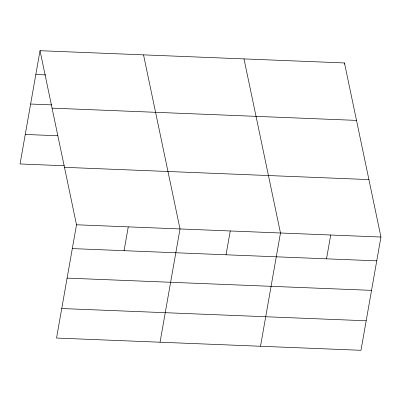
<?xml version="1.0" encoding="UTF-8"?>
<svg xmlns="http://www.w3.org/2000/svg" width="401" height="401" viewBox="0 0 401 401"><rect width="100%" height="100%" fill="white"/><g stroke="black" fill="none" stroke-linecap="round" stroke-linejoin="round"><path stroke-width="0.6" d="M40.025 50.701L76.511 224.781L56.536 338.053L360.975 350.299L380.95 237.031L344.464 62.947L40.025 50.701L20.05 163.969L64.32 165.748M124.064 250.675L128.265 226.866M160.049 342.218L180.019 228.946L143.533 54.862M226.054 254.78L230.254 230.966M260.51 346.258L280.484 232.986L243.998 58.907M344.248 64.17L344.464 62.947M326.519 258.82L330.72 235.011M35.824 74.511L45.799 74.912M30.616 104.034L51.819 104.887M52.065 108.145L356.504 120.395M25.253 134.45L57.679 135.754M64.471 167.332L368.91 179.583M76.511 224.781L380.95 237.031M72.31 248.595L376.75 260.845M67.107 278.114L371.547 290.364M61.744 308.529L366.183 320.78"/></g></svg>
